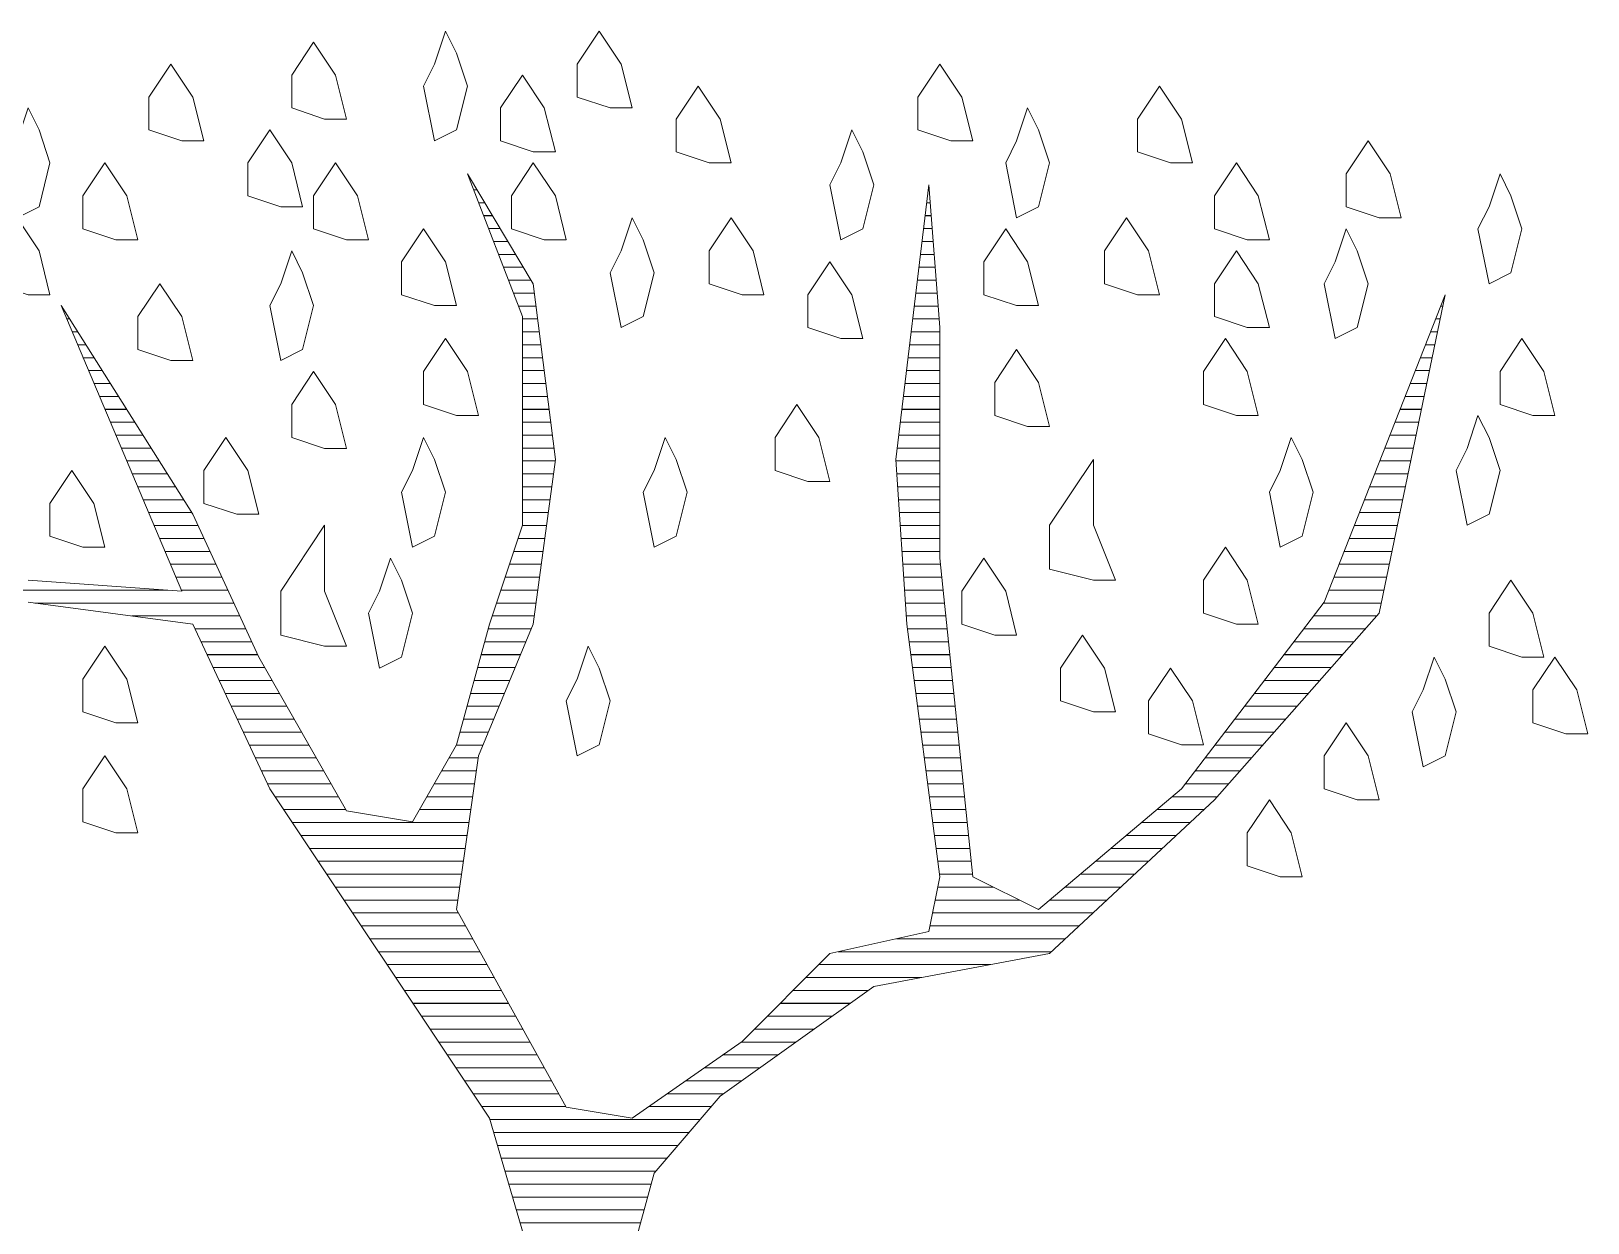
# Model space of a CAD drawing. Header units: centimetres. Extents: x 867 to 19881, y 2761 to 6151.
# Drawn here: x 2274.33 to 2297.6, y 4719.11 to 4736.93 of the extents above; entities that cross this region are included whole.
import ezdxf

# ---------------------------------------------------------------- set-up
doc = ezdxf.new("R2010")
doc.units = ezdxf.units.CM
doc.layers.add('PLAN TEFRİŞLER', color=7, linetype='Continuous', lineweight=0)

# ---------------------------------------------------------------- blocks, each defined once
blk = doc.blocks.new('*X64-flat-121')
at = {"color": 0}
for p, q in [((2859.37, 2915.08), (2859.46, 2915.08)), ((2860, 2913.46), (2860.43, 2913.46)), ((2917.25, 2913.46), (2917.37, 2913.46)), ((2860.62, 2911.83), (2861.41, 2911.83)), ((2917.05, 2911.83), (2917.5, 2911.83)), ((2861.25, 2910.2), (2862.38, 2910.2)), ((2916.86, 2910.2), (2917.62, 2910.2)), ((2861.87, 2908.58), (2863.36, 2908.58)), ((2916.66, 2908.58), (2917.75, 2908.58)), ((2862.5, 2906.95), (2864.34, 2906.95)), ((2916.47, 2906.95), (2917.87, 2906.95)), ((2863.13, 2905.32), (2865.31, 2905.32)), ((2863.75, 2903.7), (2866.29, 2903.7)), ((2916.08, 2903.7), (2918.12, 2903.7)), ((2916.27, 2905.32), (2918, 2905.32)), ((2864.38, 2902.07), (2867.26, 2902.07)), ((2915.88, 2902.07), (2918.25, 2902.07)), ((2865, 2900.44), (2867.67, 2900.44)), ((2915.69, 2900.44), (2918.37, 2900.44)), ((2808.06, 2898.82), (2808.07, 2898.82)), ((2865.63, 2898.82), (2867.88, 2898.82)), ((2915.49, 2898.82), (2918.5, 2898.82)), ((2981.78, 2898.82), (2982.05, 2898.82)), ((2808.75, 2897.19), (2809.1, 2897.19)), ((2866.14, 2897.19), (2868.08, 2897.19)), ((2915.3, 2897.19), (2918.62, 2897.19)), ((2981.14, 2897.19), (2981.71, 2897.19)), ((2809.44, 2895.56), (2810.13, 2895.56)), ((2810.13, 2893.94), (2811.15, 2893.94)), ((2866.14, 2895.56), (2868.28, 2895.56)), ((2866.14, 2893.94), (2868.49, 2893.94)), ((2914.91, 2893.94), (2918.71, 2893.94)), ((2915.1, 2895.56), (2918.71, 2895.56)), ((2979.86, 2893.94), (2981.04, 2893.94)), ((2980.5, 2895.56), (2981.37, 2895.56)), ((2810.81, 2892.31), (2812.18, 2892.31)), ((2866.14, 2892.31), (2868.69, 2892.31)), ((2914.71, 2892.31), (2918.71, 2892.31)), ((2979.22, 2892.31), (2980.7, 2892.31)), ((2811.5, 2890.68), (2813.21, 2890.68)), ((2866.14, 2890.68), (2868.89, 2890.68)), ((2914.52, 2890.68), (2918.71, 2890.68)), ((2978.58, 2890.68), (2980.36, 2890.68)), ((2812.19, 2889.06), (2814.24, 2889.06)), ((2866.14, 2889.06), (2869.1, 2889.06)), ((2914.32, 2889.06), (2918.71, 2889.06)), ((2977.94, 2889.06), (2980.03, 2889.06)), ((2812.88, 2887.43), (2815.26, 2887.43)), ((2813.57, 2885.8), (2816.29, 2885.8)), ((2866.14, 2887.43), (2869.3, 2887.43)), ((2866.14, 2885.8), (2869.5, 2885.8)), ((2913.93, 2885.8), (2918.71, 2885.8)), ((2914.13, 2887.43), (2918.71, 2887.43)), ((2976.67, 2885.8), (2979.35, 2885.8)), ((2977.31, 2887.43), (2979.69, 2887.43)), ((2814.26, 2884.18), (2817.32, 2884.18)), ((2866.14, 2884.18), (2869.71, 2884.18)), ((2913.74, 2884.18), (2918.71, 2884.18)), ((2976.03, 2884.18), (2979.02, 2884.18)), ((2814.94, 2882.55), (2818.35, 2882.55)), ((2866.14, 2882.55), (2869.91, 2882.55)), ((2913.54, 2882.55), (2918.71, 2882.55)), ((2975.39, 2882.55), (2978.68, 2882.55)), ((2815.63, 2880.92), (2819.37, 2880.92)), ((2866.14, 2880.92), (2870.11, 2880.92)), ((2913.35, 2880.92), (2918.71, 2880.92)), ((2974.75, 2880.92), (2978.34, 2880.92)), ((2816.32, 2879.3), (2820.4, 2879.3)), ((2866.14, 2879.3), (2870.26, 2879.3)), ((2913.19, 2879.3), (2918.71, 2879.3)), ((2974.11, 2879.3), (2978.01, 2879.3)), ((2817.01, 2877.67), (2821.43, 2877.67)), ((2817.7, 2876.04), (2822.46, 2876.04)), ((2866.14, 2877.67), (2870.05, 2877.67)), ((2866.14, 2876.04), (2869.83, 2876.04)), ((2913.3, 2877.67), (2918.71, 2877.67)), ((2913.41, 2876.04), (2918.71, 2876.04)), ((2972.83, 2876.04), (2977.33, 2876.04)), ((2973.47, 2877.67), (2977.67, 2877.67)), ((2818.39, 2874.42), (2823.48, 2874.42)), ((2866.14, 2874.42), (2869.61, 2874.42)), ((2913.51, 2874.42), (2918.71, 2874.42)), ((2972.19, 2874.42), (2977, 2874.42)), ((2819.07, 2872.79), (2824.51, 2872.79)), ((2866.14, 2872.79), (2869.4, 2872.79)), ((2913.62, 2872.79), (2918.71, 2872.79)), ((2971.55, 2872.79), (2976.66, 2872.79)), ((2819.76, 2871.16), (2825.3, 2871.16)), ((2866.13, 2871.16), (2869.18, 2871.16)), ((2913.73, 2871.16), (2918.71, 2871.16)), ((2970.92, 2871.16), (2976.32, 2871.16)), ((2820.45, 2869.54), (2826.05, 2869.54)), ((2865.59, 2869.54), (2868.96, 2869.54)), ((2913.84, 2869.54), (2918.71, 2869.54)), ((2970.28, 2869.54), (2975.99, 2869.54)), ((2821.14, 2867.91), (2826.8, 2867.91)), ((2821.83, 2866.28), (2827.55, 2866.28)), ((2864.5, 2866.28), (2868.53, 2866.28)), ((2865.04, 2867.91), (2868.75, 2867.91)), ((2913.95, 2867.91), (2918.71, 2867.91)), ((2914.06, 2866.28), (2918.79, 2866.28)), ((2969, 2866.28), (2975.31, 2866.28)), ((2969.64, 2867.91), (2975.65, 2867.91)), ((2822.51, 2864.66), (2828.3, 2864.66)), ((2863.96, 2864.66), (2868.31, 2864.66)), ((2914.16, 2864.66), (2918.96, 2864.66)), ((2968.36, 2864.66), (2974.98, 2864.66)), ((2774.72, 2863.03), (2821.45, 2863.03)), ((2823.2, 2863.03), (2829.05, 2863.03)), ((2863.42, 2863.03), (2868.1, 2863.03)), ((2914.27, 2863.03), (2919.12, 2863.03)), ((2967.72, 2863.03), (2974.64, 2863.03)), ((2804.75, 2861.4), (2829.8, 2861.4)), ((2862.88, 2861.4), (2867.88, 2861.4)), ((2914.38, 2861.4), (2919.29, 2861.4)), ((2967.04, 2861.4), (2974.31, 2861.4)), ((2816.95, 2859.78), (2830.55, 2859.78)), ((2862.33, 2859.78), (2867.66, 2859.78)), ((2914.49, 2859.78), (2919.46, 2859.78)), ((2965.79, 2859.78), (2973.73, 2859.78)), ((2824.92, 2858.15), (2831.3, 2858.15)), ((2825.68, 2856.52), (2832.05, 2856.52)), ((2861.38, 2856.52), (2866.6, 2856.52)), ((2861.83, 2858.15), (2867.27, 2858.15)), ((2914.64, 2858.15), (2919.63, 2858.15)), ((2914.85, 2856.52), (2919.8, 2856.52)), ((2963.31, 2856.52), (2970.86, 2856.52)), ((2964.55, 2858.15), (2972.29, 2858.15)), ((2826.44, 2854.9), (2832.8, 2854.9)), ((2860.94, 2854.9), (2865.92, 2854.9)), ((2915.06, 2854.9), (2919.97, 2854.9)), ((2962.06, 2854.9), (2969.42, 2854.9)), ((2827.2, 2853.27), (2833.7, 2853.27)), ((2860.5, 2853.27), (2865.24, 2853.27)), ((2915.27, 2853.27), (2920.13, 2853.27)), ((2960.82, 2853.27), (2967.99, 2853.27)), ((2827.96, 2851.64), (2834.63, 2851.64)), ((2860.05, 2851.64), (2864.56, 2851.64)), ((2915.49, 2851.64), (2920.3, 2851.64)), ((2959.57, 2851.64), (2966.55, 2851.64)), ((2828.72, 2850.02), (2835.56, 2850.02)), ((2859.61, 2850.02), (2863.89, 2850.02)), ((2915.7, 2850.02), (2920.47, 2850.02)), ((2958.33, 2850.02), (2965.12, 2850.02)), ((2829.48, 2848.39), (2836.49, 2848.39)), ((2830.24, 2846.76), (2837.42, 2846.76)), ((2858.72, 2846.76), (2862.53, 2846.76)), ((2859.17, 2848.39), (2863.21, 2848.39)), ((2915.91, 2848.39), (2920.64, 2848.39)), ((2916.12, 2846.76), (2920.81, 2846.76)), ((2955.84, 2846.76), (2962.24, 2846.76)), ((2957.09, 2848.39), (2963.68, 2848.39)), ((2830.99, 2845.14), (2838.35, 2845.14)), ((2858.28, 2845.14), (2861.85, 2845.14)), ((2916.33, 2845.14), (2920.98, 2845.14)), ((2954.6, 2845.14), (2960.81, 2845.14)), ((2831.75, 2843.51), (2839.28, 2843.51)), ((2857.83, 2843.51), (2861.17, 2843.51)), ((2916.55, 2843.51), (2921.14, 2843.51)), ((2953.36, 2843.51), (2959.37, 2843.51)), ((2832.51, 2841.88), (2840.21, 2841.88)), ((2856.9, 2841.88), (2860.57, 2841.88)), ((2916.76, 2841.88), (2921.31, 2841.88)), ((2952.11, 2841.88), (2957.94, 2841.88)), ((2833.27, 2840.26), (2841.14, 2840.26)), ((2855.97, 2840.26), (2860.34, 2840.26)), ((2916.97, 2840.26), (2921.48, 2840.26)), ((2950.87, 2840.26), (2956.5, 2840.26)), ((2834.03, 2838.63), (2842.07, 2838.63)), ((2834.99, 2837), (2843, 2837)), ((2854.11, 2837), (2859.87, 2837)), ((2855.04, 2838.63), (2860.1, 2838.63)), ((2917.18, 2838.63), (2921.65, 2838.63)), ((2917.4, 2837), (2921.82, 2837)), ((2947.96, 2837), (2953.63, 2837)), ((2949.62, 2838.63), (2955.07, 2838.63)), ((2836.07, 2835.38), (2843.93, 2835.38)), ((2853.18, 2835.38), (2859.64, 2835.38)), ((2917.61, 2835.38), (2921.99, 2835.38)), ((2946.04, 2835.38), (2951.96, 2835.38)), ((2837.16, 2833.75), (2859.41, 2833.75)), ((2917.82, 2833.75), (2922.15, 2833.75)), ((2944.12, 2833.75), (2950.22, 2833.75)), ((2838.24, 2832.12), (2859.18, 2832.12)), ((2918.03, 2832.12), (2922.32, 2832.12)), ((2942.2, 2832.12), (2948.48, 2832.12)), ((2839.33, 2830.5), (2858.94, 2830.5)), ((2918.24, 2830.5), (2922.49, 2830.5)), ((2940.27, 2830.5), (2946.73, 2830.5)), ((2840.41, 2828.87), (2858.71, 2828.87)), ((2841.5, 2827.24), (2858.48, 2827.24)), ((2918.46, 2828.87), (2922.66, 2828.87)), ((2918.67, 2827.24), (2922.83, 2827.24)), ((2936.43, 2827.24), (2943.25, 2827.24)), ((2938.35, 2828.87), (2944.99, 2828.87)), ((2842.58, 2825.62), (2858.25, 2825.62)), ((2918.45, 2825.62), (2925.49, 2825.62)), ((2934.51, 2825.62), (2941.51, 2825.62)), ((2843.67, 2823.99), (2858.01, 2823.99)), ((2918.12, 2823.99), (2928.75, 2823.99)), ((2932.58, 2823.99), (2939.76, 2823.99)), ((2844.75, 2822.36), (2858.08, 2822.36)), ((2917.79, 2822.36), (2938.02, 2822.36)), ((2845.83, 2820.73), (2858.98, 2820.73)), ((2917.47, 2820.73), (2936.28, 2820.73)), ((2846.92, 2819.11), (2859.88, 2819.11)), ((2848, 2817.48), (2860.79, 2817.48)), ((2905.92, 2817.48), (2932.79, 2817.48)), ((2913.24, 2819.11), (2934.53, 2819.11)), ((2849.09, 2815.85), (2861.69, 2815.85)), ((2903.48, 2815.85), (2925.1, 2815.85)), ((2850.17, 2814.23), (2862.59, 2814.23)), ((2901.85, 2814.23), (2916.43, 2814.23)), ((2851.26, 2812.6), (2863.5, 2812.6)), ((2900.23, 2812.6), (2909.71, 2812.6)), ((2852.34, 2810.97), (2864.4, 2810.97)), ((2853.43, 2809.35), (2865.3, 2809.35)), ((2896.97, 2809.35), (2905.16, 2809.35)), ((2898.6, 2810.97), (2907.43, 2810.97)), ((2854.51, 2807.72), (2866.21, 2807.72)), ((2895.35, 2807.72), (2902.88, 2807.72)), ((2855.59, 2806.09), (2867.11, 2806.09)), ((2893.68, 2806.09), (2900.6, 2806.09)), ((2856.68, 2804.47), (2868.02, 2804.47)), ((2891.36, 2804.47), (2898.32, 2804.47)), ((2857.76, 2802.84), (2868.92, 2802.84)), ((2889.03, 2802.84), (2896.05, 2802.84)), ((2858.85, 2801.21), (2869.82, 2801.21)), ((2859.93, 2799.59), (2870.73, 2799.59)), ((2884.39, 2799.59), (2891.49, 2799.59)), ((2886.71, 2801.21), (2893.77, 2801.21)), ((2861.02, 2797.96), (2871.63, 2797.96)), ((2882.06, 2797.96), (2889.92, 2797.96)), ((2862.04, 2796.33), (2888.53, 2796.33)), ((2862.52, 2794.71), (2887.13, 2794.71)), ((2862.99, 2793.08), (2885.74, 2793.08)), ((2863.47, 2791.45), (2884.35, 2791.45)), ((2863.94, 2789.83), (2882.95, 2789.83)), ((2864.42, 2788.2), (2882.36, 2788.2)), ((2864.9, 2786.57), (2881.92, 2786.57)), ((2865.37, 2784.95), (2881.48, 2784.95))]:
    blk.add_line(p, q, dxfattribs=at)
blk = doc.blocks.new('*X20')
at = {"color": 0}
for p, q in [((17.5775, 17.92), (17.578, 17.92)), ((17.5814, 17.91), (17.584, 17.91)), ((17.9333, 17.91), (17.9341, 17.91)), ((17.5852, 17.9), (17.59, 17.9)), ((17.9321, 17.9), (17.9348, 17.9)), ((17.5891, 17.89), (17.596, 17.89)), ((17.9309, 17.89), (17.9356, 17.89)), ((17.5929, 17.88), (17.602, 17.88)), ((17.9297, 17.88), (17.9364, 17.88)), ((17.5967, 17.87), (17.608, 17.87)), ((17.9285, 17.87), (17.9371, 17.87)), ((17.6006, 17.86), (17.614, 17.86)), ((17.6044, 17.85), (17.62, 17.85)), ((17.9261, 17.85), (17.9387, 17.85)), ((17.9273, 17.86), (17.9379, 17.86)), ((17.6083, 17.84), (17.626, 17.84)), ((17.9249, 17.84), (17.9395, 17.84)), ((17.6121, 17.83), (17.6285, 17.83)), ((17.9237, 17.83), (17.9402, 17.83)), ((17.2621, 17.82), (17.2622, 17.82)), ((17.616, 17.82), (17.6298, 17.82)), ((17.9225, 17.82), (17.941, 17.82)), ((18.33, 17.82), (18.3316, 17.82)), ((17.2663, 17.81), (17.2685, 17.81)), ((17.6191, 17.81), (17.631, 17.81)), ((17.9213, 17.81), (17.9418, 17.81)), ((18.3261, 17.81), (18.3296, 17.81)), ((17.2706, 17.8), (17.2748, 17.8)), ((17.2748, 17.79), (17.2811, 17.79)), ((17.6191, 17.8), (17.6323, 17.8)), ((17.6191, 17.79), (17.6335, 17.79)), ((17.9189, 17.79), (17.9423, 17.79)), ((17.9201, 17.8), (17.9423, 17.8)), ((18.3182, 17.79), (18.3254, 17.79)), ((18.3221, 17.8), (18.3275, 17.8)), ((17.279, 17.78), (17.2874, 17.78)), ((17.6191, 17.78), (17.6348, 17.78)), ((17.9177, 17.78), (17.9423, 17.78)), ((18.3143, 17.78), (18.3234, 17.78)), ((17.2832, 17.77), (17.2937, 17.77)), ((17.6191, 17.77), (17.636, 17.77)), ((17.9165, 17.77), (17.9423, 17.77)), ((18.3104, 17.77), (18.3213, 17.77)), ((17.2875, 17.76), (17.3001, 17.76)), ((17.6191, 17.76), (17.6373, 17.76)), ((17.9153, 17.76), (17.9423, 17.76)), ((18.3064, 17.76), (18.3192, 17.76)), ((17.2917, 17.75), (17.3064, 17.75)), ((17.2959, 17.74), (17.3127, 17.74)), ((17.6191, 17.75), (17.6385, 17.75)), ((17.6191, 17.74), (17.6398, 17.74)), ((17.9129, 17.74), (17.9423, 17.74)), ((17.9141, 17.75), (17.9423, 17.75)), ((18.2986, 17.74), (18.3151, 17.74)), ((18.3025, 17.75), (18.3171, 17.75)), ((17.3002, 17.73), (17.319, 17.73)), ((17.6191, 17.73), (17.641, 17.73)), ((17.9117, 17.73), (17.9423, 17.73)), ((18.2946, 17.73), (18.313, 17.73)), ((17.3044, 17.72), (17.3253, 17.72)), ((17.6191, 17.72), (17.6423, 17.72)), ((17.9105, 17.72), (17.9423, 17.72)), ((18.2907, 17.72), (18.3109, 17.72)), ((17.3086, 17.71), (17.3316, 17.71)), ((17.6191, 17.71), (17.6435, 17.71)), ((17.9093, 17.71), (17.9423, 17.71)), ((18.2868, 17.71), (18.3089, 17.71)), ((17.3129, 17.7), (17.3379, 17.7)), ((17.6191, 17.7), (17.6445, 17.7)), ((17.9083, 17.7), (17.9423, 17.7)), ((18.2829, 17.7), (18.3068, 17.7)), ((17.3171, 17.69), (17.3443, 17.69)), ((17.3213, 17.68), (17.3506, 17.68)), ((17.6191, 17.69), (17.6431, 17.69)), ((17.6191, 17.68), (17.6418, 17.68)), ((17.909, 17.69), (17.9423, 17.69)), ((17.9097, 17.68), (17.9423, 17.68)), ((18.275, 17.68), (18.3027, 17.68)), ((18.2789, 17.69), (18.3047, 17.69)), ((17.3256, 17.67), (17.3569, 17.67)), ((17.6191, 17.67), (17.6405, 17.67)), ((17.9103, 17.67), (17.9423, 17.67)), ((18.2711, 17.67), (18.3006, 17.67)), ((17.3298, 17.66), (17.3632, 17.66)), ((17.6191, 17.66), (17.6391, 17.66)), ((17.911, 17.66), (17.9423, 17.66)), ((18.2671, 17.66), (18.2985, 17.66)), ((17.334, 17.65), (17.368, 17.65)), ((17.619, 17.65), (17.6378, 17.65)), ((17.9117, 17.65), (17.9423, 17.65)), ((18.2632, 17.65), (18.2965, 17.65)), ((17.3382, 17.64), (17.3727, 17.64)), ((17.6157, 17.64), (17.6365, 17.64)), ((17.9123, 17.64), (17.9423, 17.64)), ((18.2593, 17.64), (18.2944, 17.64)), ((17.3425, 17.63), (17.3773, 17.63)), ((17.3467, 17.62), (17.3819, 17.62)), ((17.6091, 17.62), (17.6338, 17.62)), ((17.6124, 17.63), (17.6351, 17.63)), ((17.913, 17.63), (17.9423, 17.63)), ((17.9137, 17.62), (17.9428, 17.62)), ((18.2514, 17.62), (18.2903, 17.62)), ((18.2554, 17.63), (18.2923, 17.63)), ((17.3509, 17.61), (17.3865, 17.61)), ((17.6057, 17.61), (17.6325, 17.61)), ((17.9143, 17.61), (17.9438, 17.61)), ((18.2475, 17.61), (18.2882, 17.61)), ((17.0572, 17.6), (17.3444, 17.6)), ((17.3552, 17.6), (17.3911, 17.6)), ((17.6024, 17.6), (17.6311, 17.6)), ((17.915, 17.6), (17.9448, 17.6)), ((18.2436, 17.6), (18.2861, 17.6)), ((17.2417, 17.59), (17.3957, 17.59)), ((17.5991, 17.59), (17.6298, 17.59)), ((17.9157, 17.59), (17.9459, 17.59)), ((18.2394, 17.59), (18.284, 17.59)), ((17.3167, 17.58), (17.4003, 17.58)), ((17.5957, 17.58), (17.6285, 17.58)), ((17.9163, 17.58), (17.9469, 17.58)), ((18.2317, 17.58), (18.2805, 17.58)), ((17.3657, 17.57), (17.405, 17.57)), ((17.3704, 17.56), (17.4096, 17.56)), ((17.5899, 17.56), (17.6219, 17.56)), ((17.5926, 17.57), (17.6261, 17.57)), ((17.9172, 17.57), (17.9479, 17.57)), ((17.9186, 17.56), (17.949, 17.56)), ((18.2164, 17.56), (18.2628, 17.56)), ((18.2241, 17.57), (18.2717, 17.57)), ((17.3751, 17.55), (17.4142, 17.55)), ((17.5872, 17.55), (17.6178, 17.55)), ((17.9199, 17.55), (17.95, 17.55)), ((18.2088, 17.55), (18.254, 17.55)), ((17.3797, 17.54), (17.4197, 17.54)), ((17.5844, 17.54), (17.6136, 17.54)), ((17.9212, 17.54), (17.951, 17.54)), ((18.2011, 17.54), (18.2452, 17.54)), ((17.3844, 17.53), (17.4254, 17.53)), ((17.5817, 17.53), (17.6094, 17.53)), ((17.9225, 17.53), (17.9521, 17.53)), ((18.1935, 17.53), (18.2364, 17.53)), ((17.3891, 17.52), (17.4311, 17.52)), ((17.579, 17.52), (17.6053, 17.52)), ((17.9238, 17.52), (17.9531, 17.52)), ((18.1858, 17.52), (18.2276, 17.52)), ((17.3937, 17.51), (17.4369, 17.51)), ((17.3984, 17.5), (17.4426, 17.5)), ((17.5735, 17.5), (17.5969, 17.5)), ((17.5762, 17.51), (17.6011, 17.51)), ((17.9251, 17.51), (17.9541, 17.51)), ((17.9264, 17.5), (17.9552, 17.5)), ((18.1706, 17.5), (18.2099, 17.5)), ((18.1782, 17.51), (18.2187, 17.51)), ((17.4031, 17.49), (17.4483, 17.49)), ((17.5708, 17.49), (17.5928, 17.49)), ((17.9277, 17.49), (17.9562, 17.49)), ((18.1629, 17.49), (18.2011, 17.49)), ((17.4077, 17.48), (17.454, 17.48)), ((17.568, 17.48), (17.5886, 17.48)), ((17.929, 17.48), (17.9572, 17.48)), ((18.1553, 17.48), (18.1923, 17.48)), ((17.4124, 17.47), (17.4597, 17.47)), ((17.5623, 17.47), (17.5849, 17.47)), ((17.9303, 17.47), (17.9583, 17.47)), ((18.1476, 17.47), (18.1834, 17.47)), ((17.4171, 17.46), (17.4654, 17.46)), ((17.5566, 17.46), (17.5834, 17.46)), ((17.9316, 17.46), (17.9593, 17.46)), ((18.14, 17.46), (18.1746, 17.46)), ((17.4217, 17.45), (17.4711, 17.45)), ((17.4276, 17.44), (17.4769, 17.44)), ((17.5452, 17.44), (17.5806, 17.44)), ((17.5509, 17.45), (17.582, 17.45)), ((17.9329, 17.45), (17.9604, 17.45)), ((17.9342, 17.44), (17.9614, 17.44)), ((18.1221, 17.44), (18.157, 17.44)), ((18.1323, 17.45), (18.1658, 17.45)), ((17.4343, 17.43), (17.4826, 17.43)), ((17.5394, 17.43), (17.5792, 17.43)), ((17.9355, 17.43), (17.9624, 17.43)), ((18.1103, 17.43), (18.1467, 17.43)), ((17.441, 17.42), (17.5777, 17.42)), ((17.9368, 17.42), (17.9635, 17.42)), ((18.0985, 17.42), (18.136, 17.42)), ((17.4476, 17.41), (17.5763, 17.41)), ((17.9381, 17.41), (17.9645, 17.41)), ((18.0867, 17.41), (18.1253, 17.41)), ((17.4543, 17.4), (17.5749, 17.4)), ((17.9394, 17.4), (17.9655, 17.4)), ((18.0748, 17.4), (18.1146, 17.4)), ((17.461, 17.39), (17.5734, 17.39)), ((17.4676, 17.38), (17.572, 17.38)), ((17.9407, 17.39), (17.9666, 17.39)), ((17.942, 17.38), (17.9676, 17.38)), ((18.0512, 17.38), (18.0931, 17.38)), ((18.063, 17.39), (18.1038, 17.39)), ((17.4743, 17.37), (17.5706, 17.37)), ((17.9407, 17.37), (17.984, 17.37)), ((18.0394, 17.37), (18.0824, 17.37)), ((17.481, 17.36), (17.5692, 17.36)), ((17.9387, 17.36), (18.004, 17.36)), ((18.0276, 17.36), (18.0717, 17.36)), ((17.4876, 17.35), (17.5695, 17.35)), ((17.9367, 17.35), (18.061, 17.35)), ((17.4943, 17.34), (17.5751, 17.34)), ((17.9347, 17.34), (18.0503, 17.34)), ((17.501, 17.33), (17.5807, 17.33)), ((17.5076, 17.32), (17.5862, 17.32)), ((17.8637, 17.32), (18.0288, 17.32)), ((17.9087, 17.33), (18.0396, 17.33)), ((17.5143, 17.31), (17.5918, 17.31)), ((17.8487, 17.31), (17.9816, 17.31)), ((17.521, 17.3), (17.5973, 17.3)), ((17.8387, 17.3), (17.9283, 17.3)), ((17.5276, 17.29), (17.6029, 17.29)), ((17.8287, 17.29), (17.887, 17.29)), ((17.5343, 17.28), (17.6084, 17.28)), ((17.541, 17.27), (17.614, 17.27)), ((17.8087, 17.27), (17.859, 17.27)), ((17.8187, 17.28), (17.873, 17.28)), ((17.5476, 17.26), (17.6195, 17.26)), ((17.7987, 17.26), (17.845, 17.26)), ((17.5543, 17.25), (17.6251, 17.25)), ((17.7884, 17.25), (17.831, 17.25)), ((17.561, 17.24), (17.6307, 17.24)), ((17.7741, 17.24), (17.817, 17.24)), ((17.5676, 17.23), (17.6362, 17.23)), ((17.7599, 17.23), (17.803, 17.23)), ((17.5743, 17.22), (17.6418, 17.22)), ((17.581, 17.21), (17.6473, 17.21)), ((17.7313, 17.21), (17.775, 17.21)), ((17.7456, 17.22), (17.789, 17.22)), ((17.5876, 17.2), (17.6529, 17.2)), ((17.717, 17.2), (17.7653, 17.2)), ((17.5939, 17.19), (17.7568, 17.19)), ((17.5968, 17.18), (17.7482, 17.18)), ((17.5998, 17.17), (17.7396, 17.17)), ((17.6027, 17.16), (17.731, 17.16)), ((17.6056, 17.15), (17.7225, 17.15)), ((17.6085, 17.14), (17.7189, 17.14)), ((17.6115, 17.13), (17.7161, 17.13)), ((17.6144, 17.12), (17.7134, 17.12)), ((17.6173, 17.11), (17.7107, 17.11))]:
    blk.add_line(p, q, dxfattribs=at)

msp = doc.modelspace()

# ---------------------------------------------------------------- linework, layer by layer
at = {"layer": 'PLAN TEFRİŞLER', "color": 252, "lineweight": 0, "true_color": 0x939598}
for p, q in [((2281.834, 4733.154, -156.65), (2280.849, 4734.796, -156.65)), ((2280.849, 4734.796, -156.65), (2281.67, 4732.662, -156.65)), ((2281.834, 4733.154), (2280.849, 4734.796)), ((2280.849, 4734.796), (2281.67, 4732.662)), ((2287.745, 4734.632, -156.65), (2287.253, 4730.527, -156.65)), ((2287.745, 4734.632), (2287.253, 4730.527)), ((2287.91, 4732.498, -156.65), (2287.745, 4734.632, -156.65)), ((2287.91, 4732.498), (2287.745, 4734.632)), ((2282.163, 4730.527, -156.65), (2281.834, 4733.154, -156.65)), ((2282.163, 4730.527), (2281.834, 4733.154)), ((2295.463, 4732.99, -156.65), (2293.657, 4728.393, -156.65)), ((2295.463, 4732.99), (2293.657, 4728.393)), ((2294.478, 4728.228, -156.65), (2295.463, 4732.99, -156.65)), ((2294.478, 4728.228), (2295.463, 4732.99)), ((2274.774, 4732.826, -156.65), (2276.58, 4728.557, -156.65)), ((2276.744, 4729.706, -156.65), (2274.774, 4732.826, -156.65)), ((2274.774, 4732.826), (2276.58, 4728.557)), ((2276.744, 4729.706), (2274.774, 4732.826)), ((2281.67, 4732.662, -156.65), (2281.67, 4729.542, -156.65)), ((2281.67, 4732.662), (2281.67, 4729.542)), ((2287.91, 4729.049, -156.65), (2287.91, 4732.498, -156.65)), ((2287.91, 4729.049), (2287.91, 4732.498)), ((2281.834, 4728.064, -156.65), (2282.163, 4730.527, -156.65)), ((2281.834, 4728.064), (2282.163, 4730.527)), ((2287.253, 4730.527, -156.65), (2287.417, 4728.064, -156.65)), ((2287.253, 4730.527), (2287.417, 4728.064)), ((2277.729, 4727.572, -156.65), (2276.744, 4729.706, -156.65)), ((2277.729, 4727.572), (2276.744, 4729.706)), ((2281.67, 4729.542, -156.65), (2281.177, 4728.064, -156.65)), ((2281.67, 4729.542), (2281.177, 4728.064)), ((2288.402, 4724.287, -156.65), (2287.91, 4729.049, -156.65)), ((2288.402, 4724.287), (2287.91, 4729.049)), ((2276.58, 4728.557, -156.65), (2274.281, 4728.721, -156.65)), ((2276.58, 4728.557), (2274.281, 4728.721)), ((2274.281, 4728.393, -156.65), (2276.744, 4728.064, -156.65)), ((2274.281, 4728.393), (2276.744, 4728.064)), ((2293.657, 4728.393, -156.65), (2291.522, 4725.601, -156.65)), ((2293.657, 4728.393), (2291.522, 4725.601)), ((2276.744, 4728.064, -156.65), (2277.893, 4725.601, -156.65)), ((2276.744, 4728.064), (2277.893, 4725.601)), ((2281.177, 4728.064, -156.65), (2280.685, 4726.258, -156.65)), ((2281.177, 4728.064), (2280.685, 4726.258)), ((2281.013, 4726.094, -156.65), (2281.834, 4728.064, -156.65)), ((2281.013, 4726.094), (2281.834, 4728.064)), ((2287.417, 4728.064, -156.65), (2287.91, 4724.287, -156.65)), ((2287.417, 4728.064), (2287.91, 4724.287)), ((2292.015, 4725.437, -156.65), (2294.478, 4728.228, -156.65)), ((2292.015, 4725.437), (2294.478, 4728.228)), ((2279.043, 4725.273, -156.65), (2277.729, 4727.572, -156.65)), ((2279.043, 4725.273), (2277.729, 4727.572)), ((2280.685, 4726.258, -156.65), (2280.028, 4725.108, -156.65)), ((2280.685, 4726.258), (2280.028, 4725.108)), ((2280.685, 4723.795, -156.65), (2281.013, 4726.094, -156.65)), ((2280.685, 4723.795), (2281.013, 4726.094)), ((2277.893, 4725.601, -156.65), (2281.177, 4720.675, -156.65)), ((2277.893, 4725.601), (2281.177, 4720.675)), ((2291.522, 4725.601, -156.65), (2289.387, 4723.795, -156.65)), ((2291.522, 4725.601), (2289.387, 4723.795)), ((2280.028, 4725.108, -156.65), (2279.043, 4725.273, -156.65)), ((2280.028, 4725.108), (2279.043, 4725.273)), ((2289.552, 4723.138, -156.65), (2292.015, 4725.437, -156.65)), ((2289.552, 4723.138), (2292.015, 4725.437)), ((2287.91, 4724.287, -156.65), (2287.745, 4723.466, -156.65)), ((2287.91, 4724.287), (2287.745, 4723.466)), ((2289.387, 4723.795, -156.65), (2288.402, 4724.287, -156.65)), ((2289.387, 4723.795), (2288.402, 4724.287)), ((2282.327, 4720.839, -156.65), (2280.685, 4723.795, -156.65)), ((2282.327, 4720.839), (2280.685, 4723.795)), ((2287.745, 4723.466, -156.65), (2286.268, 4723.138, -156.65)), ((2287.745, 4723.466), (2286.268, 4723.138)), ((2286.268, 4723.138, -156.65), (2284.954, 4721.824, -156.65)), ((2286.268, 4723.138), (2284.954, 4721.824)), ((2286.924, 4722.645, -156.65), (2289.552, 4723.138, -156.65)), ((2286.924, 4722.645), (2289.552, 4723.138)), ((2284.626, 4721.003, -156.65), (2286.924, 4722.645, -156.65)), ((2284.626, 4721.003), (2286.924, 4722.645)), ((2284.954, 4721.824, -156.65), (2283.312, 4720.675, -156.65)), ((2284.954, 4721.824), (2283.312, 4720.675)), ((2283.312, 4720.675, -156.65), (2282.327, 4720.839, -156.65)), ((2283.312, 4720.675), (2282.327, 4720.839)), ((2283.64, 4719.854, -156.65), (2284.626, 4721.003, -156.65)), ((2283.64, 4719.854), (2284.626, 4721.003)), ((2281.177, 4720.675, -156.65), (2283.148, 4713.943, -156.65)), ((2281.177, 4720.675), (2283.148, 4713.943)), ((2283.148, 4718.048, -156.65), (2283.64, 4719.854, -156.65)), ((2283.148, 4718.048), (2283.64, 4719.854))]:
    msp.add_line(p, q, dxfattribs=at)
at = {"layer": 'PLAN TEFRİŞLER', "color": 252, "lineweight": 0, "true_color": 0x939598, "elevation": -156.65}
for points in [[(2280.356, 4736.439), (2280.192, 4736.11), (2280.356, 4735.289), (2280.685, 4735.453), (2280.849, 4736.11), (2280.685, 4736.603), (2280.521, 4736.931)], [(2282.984, 4735.782), (2282.491, 4735.946), (2282.491, 4736.439), (2282.819, 4736.931), (2283.148, 4736.439), (2283.312, 4735.782)], [(2278.714, 4735.617), (2278.222, 4735.782), (2278.222, 4736.274), (2278.55, 4736.767), (2278.879, 4736.274), (2279.043, 4735.617)], [(2276.58, 4735.289), (2276.087, 4735.453), (2276.087, 4735.946), (2276.416, 4736.439), (2276.744, 4735.946), (2276.908, 4735.289)], [(2288.074, 4735.289), (2287.581, 4735.453), (2287.581, 4735.946), (2287.91, 4736.439), (2288.238, 4735.946), (2288.402, 4735.289)], [(2281.834, 4735.125), (2281.342, 4735.289), (2281.342, 4735.782), (2281.67, 4736.274), (2281.998, 4735.782), (2282.163, 4735.125)], [(2284.461, 4734.961), (2283.969, 4735.125), (2283.969, 4735.617), (2284.297, 4736.11), (2284.626, 4735.617), (2284.79, 4734.961)], [(2291.358, 4734.961), (2290.865, 4735.125), (2290.865, 4735.617), (2291.194, 4736.11), (2291.522, 4735.617), (2291.686, 4734.961)], [(2274.117, 4735.289), (2273.953, 4734.961), (2274.117, 4734.14), (2274.445, 4734.304), (2274.609, 4734.961), (2274.445, 4735.453), (2274.281, 4735.782)], [(2289.059, 4735.289), (2288.895, 4734.961), (2289.059, 4734.14), (2289.387, 4734.304), (2289.552, 4734.961), (2289.387, 4735.453), (2289.223, 4735.782)], [(2278.058, 4734.304), (2277.565, 4734.468), (2277.565, 4734.961), (2277.893, 4735.453), (2278.222, 4734.961), (2278.386, 4734.304)], [(2286.432, 4734.961), (2286.268, 4734.632), (2286.432, 4733.811), (2286.76, 4733.975), (2286.924, 4734.632), (2286.76, 4735.125), (2286.596, 4735.453)], [(2294.478, 4734.14), (2293.985, 4734.304), (2293.985, 4734.796), (2294.313, 4735.289), (2294.642, 4734.796), (2294.806, 4734.14)], [(2275.595, 4733.811), (2275.102, 4733.975), (2275.102, 4734.468), (2275.43, 4734.961), (2275.759, 4734.468), (2275.923, 4733.811)], [(2279.043, 4733.811), (2278.55, 4733.975), (2278.55, 4734.468), (2278.879, 4734.961), (2279.207, 4734.468), (2279.371, 4733.811)], [(2281.998, 4733.811), (2281.506, 4733.975), (2281.506, 4734.468), (2281.834, 4734.961), (2282.163, 4734.468), (2282.327, 4733.811)], [(2292.507, 4733.811), (2292.015, 4733.975), (2292.015, 4734.468), (2292.343, 4734.961), (2292.671, 4734.468), (2292.836, 4733.811)], [(2296.12, 4734.304), (2295.955, 4733.975), (2296.12, 4733.154), (2296.448, 4733.319), (2296.612, 4733.975), (2296.448, 4734.468), (2296.284, 4734.796)], [(2274.281, 4732.99), (2273.788, 4733.154), (2273.788, 4733.647), (2274.117, 4734.14), (2274.445, 4733.647), (2274.609, 4732.99)], [(2283.148, 4733.647), (2282.984, 4733.319), (2283.148, 4732.498), (2283.476, 4732.662), (2283.64, 4733.319), (2283.476, 4733.811), (2283.312, 4734.14)], [(2284.954, 4732.99), (2284.461, 4733.154), (2284.461, 4733.647), (2284.79, 4734.14), (2285.118, 4733.647), (2285.282, 4732.99)], [(2290.865, 4732.99), (2290.373, 4733.154), (2290.373, 4733.647), (2290.701, 4734.14), (2291.029, 4733.647), (2291.194, 4732.99)], [(2280.356, 4732.826), (2279.864, 4732.99), (2279.864, 4733.483), (2280.192, 4733.975), (2280.521, 4733.483), (2280.685, 4732.826)], [(2289.059, 4732.826), (2288.566, 4732.99), (2288.566, 4733.483), (2288.895, 4733.975), (2289.223, 4733.483), (2289.387, 4732.826)], [(2293.821, 4733.483), (2293.657, 4733.154), (2293.821, 4732.333), (2294.149, 4732.498), (2294.313, 4733.154), (2294.149, 4733.647), (2293.985, 4733.975)], [(2278.058, 4733.154), (2277.893, 4732.826), (2278.058, 4732.005), (2278.386, 4732.169), (2278.55, 4732.826), (2278.386, 4733.319), (2278.222, 4733.647)], [(2292.507, 4732.498), (2292.015, 4732.662), (2292.015, 4733.154), (2292.343, 4733.647), (2292.671, 4733.154), (2292.836, 4732.498)], [(2286.432, 4732.333), (2285.939, 4732.498), (2285.939, 4732.99), (2286.268, 4733.483), (2286.596, 4732.99), (2286.76, 4732.333)], [(2276.416, 4732.005), (2275.923, 4732.169), (2275.923, 4732.662), (2276.251, 4733.154), (2276.58, 4732.662), (2276.744, 4732.005)], [(2280.685, 4731.184), (2280.192, 4731.348), (2280.192, 4731.841), (2280.521, 4732.333), (2280.849, 4731.841), (2281.013, 4731.184)], [(2292.343, 4731.184), (2291.85, 4731.348), (2291.85, 4731.841), (2292.179, 4732.333), (2292.507, 4731.841), (2292.671, 4731.184)], [(2296.776, 4731.184), (2296.284, 4731.348), (2296.284, 4731.841), (2296.612, 4732.333), (2296.941, 4731.841), (2297.105, 4731.184)], [(2289.223, 4731.02), (2288.731, 4731.184), (2288.731, 4731.677), (2289.059, 4732.169), (2289.387, 4731.677), (2289.552, 4731.02)], [(2278.714, 4730.691), (2278.222, 4730.856), (2278.222, 4731.348), (2278.55, 4731.841), (2278.879, 4731.348), (2279.043, 4730.691)], [(2285.939, 4730.199), (2285.447, 4730.363), (2285.447, 4730.856), (2285.775, 4731.348), (2286.103, 4730.856), (2286.268, 4730.199)], [(2295.791, 4730.691), (2295.627, 4730.363), (2295.791, 4729.542), (2296.12, 4729.706), (2296.284, 4730.363), (2296.12, 4730.856), (2295.955, 4731.184)], [(2277.401, 4729.706), (2276.908, 4729.87), (2276.908, 4730.363), (2277.237, 4730.856), (2277.565, 4730.363), (2277.729, 4729.706)], [(2280.028, 4730.363), (2279.864, 4730.035), (2280.028, 4729.214), (2280.356, 4729.378), (2280.521, 4730.035), (2280.356, 4730.527), (2280.192, 4730.856)], [(2283.64, 4730.363), (2283.476, 4730.035), (2283.64, 4729.214), (2283.969, 4729.378), (2284.133, 4730.035), (2283.969, 4730.527), (2283.805, 4730.856)], [(2293, 4730.363), (2292.836, 4730.035), (2293, 4729.214), (2293.328, 4729.378), (2293.492, 4730.035), (2293.328, 4730.527), (2293.164, 4730.856)], [(2275.102, 4729.214), (2274.609, 4729.378), (2274.609, 4729.87), (2274.938, 4730.363), (2275.266, 4729.87), (2275.43, 4729.214)], [(2290.208, 4728.721), (2289.552, 4728.885), (2289.552, 4729.542), (2290.208, 4730.527), (2290.208, 4729.542), (2290.537, 4728.721)], [(2278.714, 4727.736), (2278.058, 4727.9), (2278.058, 4728.557), (2278.714, 4729.542), (2278.714, 4728.557), (2279.043, 4727.736)], [(2292.343, 4728.064), (2291.85, 4728.228), (2291.85, 4728.721), (2292.179, 4729.214), (2292.507, 4728.721), (2292.671, 4728.064)], [(2279.535, 4728.557), (2279.371, 4728.228), (2279.535, 4727.407), (2279.864, 4727.572), (2280.028, 4728.228), (2279.864, 4728.721), (2279.7, 4729.049)], [(2288.731, 4727.9), (2288.238, 4728.064), (2288.238, 4728.557), (2288.566, 4729.049), (2288.895, 4728.557), (2289.059, 4727.9)], [(2296.612, 4727.572), (2296.12, 4727.736), (2296.12, 4728.228), (2296.448, 4728.721), (2296.776, 4728.228), (2296.941, 4727.572)], [(2290.208, 4726.751), (2289.716, 4726.915), (2289.716, 4727.407), (2290.044, 4727.9), (2290.373, 4727.407), (2290.537, 4726.751)], [(2275.595, 4726.586), (2275.102, 4726.751), (2275.102, 4727.243), (2275.43, 4727.736), (2275.759, 4727.243), (2275.923, 4726.586)], [(2282.491, 4727.243), (2282.327, 4726.915), (2282.491, 4726.094), (2282.819, 4726.258), (2282.984, 4726.915), (2282.819, 4727.407), (2282.655, 4727.736)], [(2295.134, 4727.079), (2294.97, 4726.751), (2295.134, 4725.93), (2295.463, 4726.094), (2295.627, 4726.751), (2295.463, 4727.243), (2295.299, 4727.572)], [(2297.269, 4726.422), (2296.776, 4726.586), (2296.776, 4727.079), (2297.105, 4727.572), (2297.433, 4727.079), (2297.597, 4726.422)], [(2291.522, 4726.258), (2291.029, 4726.422), (2291.029, 4726.915), (2291.358, 4727.407), (2291.686, 4726.915), (2291.85, 4726.258)], [(2294.149, 4725.437), (2293.657, 4725.601), (2293.657, 4726.094), (2293.985, 4726.586), (2294.313, 4726.094), (2294.478, 4725.437)], [(2275.595, 4724.944), (2275.102, 4725.108), (2275.102, 4725.601), (2275.43, 4726.094), (2275.759, 4725.601), (2275.923, 4724.944)], [(2293, 4724.287), (2292.507, 4724.452), (2292.507, 4724.944), (2292.836, 4725.437), (2293.164, 4724.944), (2293.328, 4724.287)]]:
    msp.add_lwpolyline(points, close=True, dxfattribs=at)
at = {"layer": 'PLAN TEFRİŞLER', "color": 252, "lineweight": 0, "true_color": 0x939598}
for points in [[(2280.356, 4736.439), (2280.192, 4736.11), (2280.356, 4735.289), (2280.685, 4735.453), (2280.849, 4736.11), (2280.685, 4736.603), (2280.521, 4736.931)], [(2282.984, 4735.782), (2282.491, 4735.946), (2282.491, 4736.439), (2282.819, 4736.931), (2283.148, 4736.439), (2283.312, 4735.782)], [(2278.714, 4735.617), (2278.222, 4735.782), (2278.222, 4736.274), (2278.55, 4736.767), (2278.879, 4736.274), (2279.043, 4735.617)], [(2276.58, 4735.289), (2276.087, 4735.453), (2276.087, 4735.946), (2276.416, 4736.439), (2276.744, 4735.946), (2276.908, 4735.289)], [(2288.074, 4735.289), (2287.581, 4735.453), (2287.581, 4735.946), (2287.91, 4736.439), (2288.238, 4735.946), (2288.402, 4735.289)], [(2281.834, 4735.125), (2281.342, 4735.289), (2281.342, 4735.782), (2281.67, 4736.274), (2281.998, 4735.782), (2282.163, 4735.125)], [(2284.461, 4734.961), (2283.969, 4735.125), (2283.969, 4735.617), (2284.297, 4736.11), (2284.626, 4735.617), (2284.79, 4734.961)], [(2291.358, 4734.961), (2290.865, 4735.125), (2290.865, 4735.617), (2291.194, 4736.11), (2291.522, 4735.617), (2291.686, 4734.961)], [(2274.117, 4735.289), (2273.953, 4734.961), (2274.117, 4734.14), (2274.445, 4734.304), (2274.609, 4734.961), (2274.445, 4735.453), (2274.281, 4735.782)], [(2289.059, 4735.289), (2288.895, 4734.961), (2289.059, 4734.14), (2289.387, 4734.304), (2289.552, 4734.961), (2289.387, 4735.453), (2289.223, 4735.782)], [(2278.058, 4734.304), (2277.565, 4734.468), (2277.565, 4734.961), (2277.893, 4735.453), (2278.222, 4734.961), (2278.386, 4734.304)], [(2286.432, 4734.961), (2286.268, 4734.632), (2286.432, 4733.811), (2286.76, 4733.975), (2286.924, 4734.632), (2286.76, 4735.125), (2286.596, 4735.453)], [(2294.478, 4734.14), (2293.985, 4734.304), (2293.985, 4734.796), (2294.313, 4735.289), (2294.642, 4734.796), (2294.806, 4734.14)], [(2275.595, 4733.811), (2275.102, 4733.975), (2275.102, 4734.468), (2275.43, 4734.961), (2275.759, 4734.468), (2275.923, 4733.811)], [(2279.043, 4733.811), (2278.55, 4733.975), (2278.55, 4734.468), (2278.879, 4734.961), (2279.207, 4734.468), (2279.371, 4733.811)], [(2281.998, 4733.811), (2281.506, 4733.975), (2281.506, 4734.468), (2281.834, 4734.961), (2282.163, 4734.468), (2282.327, 4733.811)], [(2292.507, 4733.811), (2292.015, 4733.975), (2292.015, 4734.468), (2292.343, 4734.961), (2292.671, 4734.468), (2292.836, 4733.811)], [(2296.12, 4734.304), (2295.955, 4733.975), (2296.12, 4733.154), (2296.448, 4733.319), (2296.612, 4733.975), (2296.448, 4734.468), (2296.284, 4734.796)], [(2274.281, 4732.99), (2273.788, 4733.154), (2273.788, 4733.647), (2274.117, 4734.14), (2274.445, 4733.647), (2274.609, 4732.99)], [(2283.148, 4733.647), (2282.984, 4733.319), (2283.148, 4732.498), (2283.476, 4732.662), (2283.64, 4733.319), (2283.476, 4733.811), (2283.312, 4734.14)], [(2284.954, 4732.99), (2284.461, 4733.154), (2284.461, 4733.647), (2284.79, 4734.14), (2285.118, 4733.647), (2285.282, 4732.99)], [(2290.865, 4732.99), (2290.373, 4733.154), (2290.373, 4733.647), (2290.701, 4734.14), (2291.029, 4733.647), (2291.194, 4732.99)], [(2280.356, 4732.826), (2279.864, 4732.99), (2279.864, 4733.483), (2280.192, 4733.975), (2280.521, 4733.483), (2280.685, 4732.826)], [(2289.059, 4732.826), (2288.566, 4732.99), (2288.566, 4733.483), (2288.895, 4733.975), (2289.223, 4733.483), (2289.387, 4732.826)], [(2293.821, 4733.483), (2293.657, 4733.154), (2293.821, 4732.333), (2294.149, 4732.498), (2294.313, 4733.154), (2294.149, 4733.647), (2293.985, 4733.975)], [(2278.058, 4733.154), (2277.893, 4732.826), (2278.058, 4732.005), (2278.386, 4732.169), (2278.55, 4732.826), (2278.386, 4733.319), (2278.222, 4733.647)], [(2292.507, 4732.498), (2292.015, 4732.662), (2292.015, 4733.154), (2292.343, 4733.647), (2292.671, 4733.154), (2292.836, 4732.498)], [(2286.432, 4732.333), (2285.939, 4732.498), (2285.939, 4732.99), (2286.268, 4733.483), (2286.596, 4732.99), (2286.76, 4732.333)], [(2276.416, 4732.005), (2275.923, 4732.169), (2275.923, 4732.662), (2276.251, 4733.154), (2276.58, 4732.662), (2276.744, 4732.005)], [(2280.685, 4731.184), (2280.192, 4731.348), (2280.192, 4731.841), (2280.521, 4732.333), (2280.849, 4731.841), (2281.013, 4731.184)], [(2292.343, 4731.184), (2291.85, 4731.348), (2291.85, 4731.841), (2292.179, 4732.333), (2292.507, 4731.841), (2292.671, 4731.184)], [(2296.776, 4731.184), (2296.284, 4731.348), (2296.284, 4731.841), (2296.612, 4732.333), (2296.941, 4731.841), (2297.105, 4731.184)], [(2289.223, 4731.02), (2288.731, 4731.184), (2288.731, 4731.677), (2289.059, 4732.169), (2289.387, 4731.677), (2289.552, 4731.02)], [(2278.714, 4730.691), (2278.222, 4730.856), (2278.222, 4731.348), (2278.55, 4731.841), (2278.879, 4731.348), (2279.043, 4730.691)], [(2285.939, 4730.199), (2285.447, 4730.363), (2285.447, 4730.856), (2285.775, 4731.348), (2286.103, 4730.856), (2286.268, 4730.199)], [(2295.791, 4730.691), (2295.627, 4730.363), (2295.791, 4729.542), (2296.12, 4729.706), (2296.284, 4730.363), (2296.12, 4730.856), (2295.955, 4731.184)], [(2277.401, 4729.706), (2276.908, 4729.87), (2276.908, 4730.363), (2277.237, 4730.856), (2277.565, 4730.363), (2277.729, 4729.706)], [(2280.028, 4730.363), (2279.864, 4730.035), (2280.028, 4729.214), (2280.356, 4729.378), (2280.521, 4730.035), (2280.356, 4730.527), (2280.192, 4730.856)], [(2283.64, 4730.363), (2283.476, 4730.035), (2283.64, 4729.214), (2283.969, 4729.378), (2284.133, 4730.035), (2283.969, 4730.527), (2283.805, 4730.856)], [(2293, 4730.363), (2292.836, 4730.035), (2293, 4729.214), (2293.328, 4729.378), (2293.492, 4730.035), (2293.328, 4730.527), (2293.164, 4730.856)], [(2275.102, 4729.214), (2274.609, 4729.378), (2274.609, 4729.87), (2274.938, 4730.363), (2275.266, 4729.87), (2275.43, 4729.214)], [(2290.208, 4728.721), (2289.552, 4728.885), (2289.552, 4729.542), (2290.208, 4730.527), (2290.208, 4729.542), (2290.537, 4728.721)], [(2278.714, 4727.736), (2278.058, 4727.9), (2278.058, 4728.557), (2278.714, 4729.542), (2278.714, 4728.557), (2279.043, 4727.736)], [(2292.343, 4728.064), (2291.85, 4728.228), (2291.85, 4728.721), (2292.179, 4729.214), (2292.507, 4728.721), (2292.671, 4728.064)], [(2279.535, 4728.557), (2279.371, 4728.228), (2279.535, 4727.407), (2279.864, 4727.572), (2280.028, 4728.228), (2279.864, 4728.721), (2279.7, 4729.049)], [(2288.731, 4727.9), (2288.238, 4728.064), (2288.238, 4728.557), (2288.566, 4729.049), (2288.895, 4728.557), (2289.059, 4727.9)], [(2296.612, 4727.572), (2296.12, 4727.736), (2296.12, 4728.228), (2296.448, 4728.721), (2296.776, 4728.228), (2296.941, 4727.572)], [(2290.208, 4726.751), (2289.716, 4726.915), (2289.716, 4727.407), (2290.044, 4727.9), (2290.373, 4727.407), (2290.537, 4726.751)], [(2275.595, 4726.586), (2275.102, 4726.751), (2275.102, 4727.243), (2275.43, 4727.736), (2275.759, 4727.243), (2275.923, 4726.586)], [(2282.491, 4727.243), (2282.327, 4726.915), (2282.491, 4726.094), (2282.819, 4726.258), (2282.984, 4726.915), (2282.819, 4727.407), (2282.655, 4727.736)], [(2295.134, 4727.079), (2294.97, 4726.751), (2295.134, 4725.93), (2295.463, 4726.094), (2295.627, 4726.751), (2295.463, 4727.243), (2295.299, 4727.572)], [(2297.269, 4726.422), (2296.776, 4726.586), (2296.776, 4727.079), (2297.105, 4727.572), (2297.433, 4727.079), (2297.597, 4726.422)], [(2291.522, 4726.258), (2291.029, 4726.422), (2291.029, 4726.915), (2291.358, 4727.407), (2291.686, 4726.915), (2291.85, 4726.258)], [(2294.149, 4725.437), (2293.657, 4725.601), (2293.657, 4726.094), (2293.985, 4726.586), (2294.313, 4726.094), (2294.478, 4725.437)], [(2275.595, 4724.944), (2275.102, 4725.108), (2275.102, 4725.601), (2275.43, 4726.094), (2275.759, 4725.601), (2275.923, 4724.944)], [(2293, 4724.287), (2292.507, 4724.452), (2292.507, 4724.944), (2292.836, 4725.437), (2293.164, 4724.944), (2293.328, 4724.287)]]:
    msp.add_lwpolyline(points, close=True, dxfattribs=at)

# ---------------------------------------------------------------- block references
for name, xscale, yscale, zscale in [('*X64-flat-121', 0.1186971696443158, 0.1186971696443158, 0.1186971696443158), ('*X20', 19.30872317630145, 19.30872317630145, 19.30872317630145)]:
    msp.add_blockref(name, (1941.467, 4388.739), dxfattribs=dict(at, xscale=xscale, yscale=yscale, zscale=zscale))

doc.saveas('drawing.dxf')
